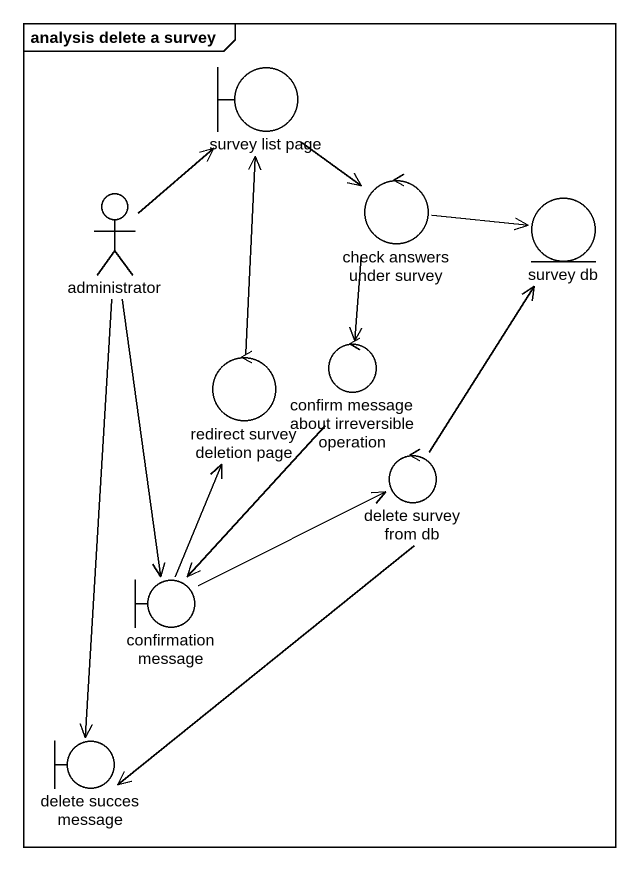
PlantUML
@startuml
mainframe analysis delete a survey
boundary "survey list page" as survey_list_page
control "check answers under survey" as check_answers_under_survey
actor administrator
entity "survey db" as survey_db
control "redirect survey deletion page" as redirect_survey_deletion
control "confirm message about irreversible operation" as confirm_message_about
control "delete survey from db" as delete_survey_from_db
boundary "confirmation message" as confirmation_message
boundary "delete succes message" as delete_succes_message
survey_list_page --> check_answers_under_survey
check_answers_under_survey -right-> survey_db
check_answers_under_survey --> confirm_message_about
administrator -up-> survey_list_page
administrator --> confirmation_message
administrator --> delete_succes_message
redirect_survey_deletion -up-> survey_list_page
confirm_message_about --> confirmation_message
delete_survey_from_db -up-> survey_db
delete_survey_from_db --> delete_succes_message
confirmation_message -up-> redirect_survey_deletion
confirmation_message -right-> delete_survey_from_db
@enduml
